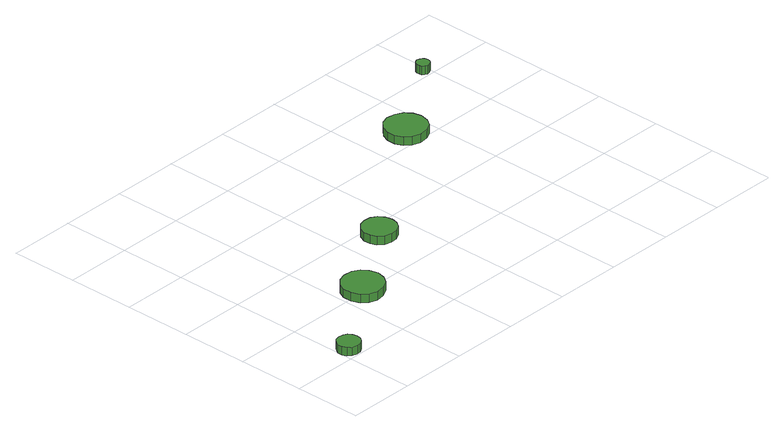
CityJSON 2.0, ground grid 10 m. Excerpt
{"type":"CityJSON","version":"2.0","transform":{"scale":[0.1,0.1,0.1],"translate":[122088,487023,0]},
"CityObjects":{
"tree1":{"type":"SolitaryVegetationObject","attributes":{"function":"something"},"geometry":[{"type":"MultiSurface","lod":"1","boundaries":[[[0,1,2,3,4,5,6,7,8,9,10,11,12,13,14]],[[15,16,17,18,19,20,21,22,23,24,25,26,27,28,29]],[[0,29,28,1]],[[1,28,27,2]],[[2,27,26,3]],[[3,26,25,4]],[[4,25,24,5]],[[5,24,23,6]],[[6,23,22,7]],[[7,22,21,8]],[[8,21,20,9]],[[9,20,19,10]],[[10,19,18,11]],[[11,18,17,12]],[[12,17,16,13]],[[13,16,15,14]],[[14,15,29,0]]]}]},
"tree2":{"type":"SolitaryVegetationObject","attributes":{"function":"something"},"geometry":[{"type":"MultiSurface","lod":"1","boundaries":[[[30,31,32,33,34,35,36,37,38,39,40,41,42,43,44]],[[45,46,47,48,49,50,51,52,53,54,55,56,57,58,59]],[[30,59,58,31]],[[31,58,57,32]],[[32,57,56,33]],[[33,56,55,34]],[[34,55,54,35]],[[35,54,53,36]],[[36,53,52,37]],[[37,52,51,38]],[[38,51,50,39]],[[39,50,49,40]],[[40,49,48,41]],[[41,48,47,42]],[[42,47,46,43]],[[43,46,45,44]],[[44,45,59,30]]]}]},
"tree3":{"type":"SolitaryVegetationObject","attributes":{"function":"something"},"geometry":[{"type":"MultiSurface","lod":"1","boundaries":[[[60,61,62,63,64,65,66,67,68,69,70,71,72,73,74]],[[75,76,77,78,79,80,81,82,83,84,85,86,87,88,89]],[[60,89,88,61]],[[61,88,87,62]],[[62,87,86,63]],[[63,86,85,64]],[[64,85,84,65]],[[65,84,83,66]],[[66,83,82,67]],[[67,82,81,68]],[[68,81,80,69]],[[69,80,79,70]],[[70,79,78,71]],[[71,78,77,72]],[[72,77,76,73]],[[73,76,75,74]],[[74,75,89,60]]]}]},
"tree4":{"type":"SolitaryVegetationObject","attributes":{"function":"something"},"geometry":[{"type":"MultiSurface","lod":"1","boundaries":[[[90,91,92,93,94,95,96,97,98,99,100,101,102,103,104]],[[105,106,107,108,109,110,111,112,113,114,115,116,117,118,119]],[[90,119,118,91]],[[91,118,117,92]],[[92,117,116,93]],[[93,116,115,94]],[[94,115,114,95]],[[95,114,113,96]],[[96,113,112,97]],[[97,112,111,98]],[[98,111,110,99]],[[99,110,109,100]],[[100,109,108,101]],[[101,108,107,102]],[[102,107,106,103]],[[103,106,105,104]],[[104,105,119,90]]]}]},
"tree5":{"type":"SolitaryVegetationObject","attributes":{"function":"something"},"geometry":[{"type":"MultiSurface","lod":"1","boundaries":[[[120,121,122,123,124,125,126,127,128,129,130,131,132,133,134]],[[135,136,137,138,139,140,141,142,143,144,145,146,147,148,149]],[[120,149,148,121]],[[121,148,147,122]],[[122,147,146,123]],[[123,146,145,124]],[[124,145,144,125]],[[125,144,143,126]],[[126,143,142,127]],[[127,142,141,128]],[[128,141,140,129]],[[129,140,139,130]],[[130,139,138,131]],[[131,138,137,132]],[[132,137,136,133]],[[133,136,135,134]],[[134,135,149,120]]]}]}
},
"vertices":[
[33,18,19],[32,25,19],[28,31,19],[22,34,19],[15,35,19],[8,33,19],[3,28,19],[0,22,19],[0,15,19],[3,9,19],[8,4,19],[15,2,19],[22,3,19],[28,6,19],[32,12,19],[32,12,6],[28,6,6],[22,3,6],[15,2,6],[8,4,6],[3,9,6],[0,15,6],[0,22,6],[3,28,6],[8,33,6],[15,35,6],[22,34,6],[28,31,6],[32,25,6],[33,18,6],
[166,102,20],[163,115,20],[156,125,20],[145,131,20],[132,132,20],[120,128,20],[111,120,20],[106,109,20],[106,96,20],[111,84,20],[120,76,20],[132,72,20],[145,74,20],[156,80,20],[163,90,20],[163,90,7],[156,80,7],[145,74,7],[132,72,7],[120,76,7],[111,84,7],[106,96,7],[106,109,7],[111,120,7],[120,128,7],[132,132,7],[145,131,7],[156,125,7],[163,115,7],[166,102,7],
[277,179,20],[275,189,20],[269,198,20],[260,203,20],[250,204,20],[240,201,20],[232,194,20],[228,184,20],[228,174,20],[232,165,20],[240,158,20],[250,155,20],[260,156,20],[269,161,20],[275,169,20],[275,169,7],[269,161,7],[260,156,7],[250,155,7],[240,158,7],[232,165,7],[228,174,7],[228,184,7],[232,194,7],[240,201,7],[250,204,7],[260,203,7],[269,198,7],[275,189,7],[277,179,7],
[493,324,20],[490,336,20],[483,346,20],[472,352,20],[459,354,20],[447,350,20],[438,341,20],[433,330,20],[433,317,20],[438,306,20],[447,298,20],[459,294,20],[472,295,20],[483,301,20],[490,311,20],[490,311,7],[483,301,7],[472,295,7],[459,294,7],[447,298,7],[438,306,7],[433,317,7],[433,330,7],[438,341,7],[447,350,7],[459,354,7],[472,352,7],[483,346,7],[490,336,7],[493,324,7],
[603,413,19],[602,417,19],[600,420,19],[596,422,19],[592,423,19],[588,421,19],[585,419,19],[584,415,19],[584,411,19],[585,407,19],[588,405,19],[592,403,19],[596,404,19],[600,406,19],[602,409,19],[602,409,6],[600,406,6],[596,404,6],[592,403,6],[588,405,6],[585,407,6],[584,411,6],[584,415,6],[585,419,6],[588,421,6],[592,423,6],[596,422,6],[600,420,6],[602,417,6],[603,413,6]
]}
